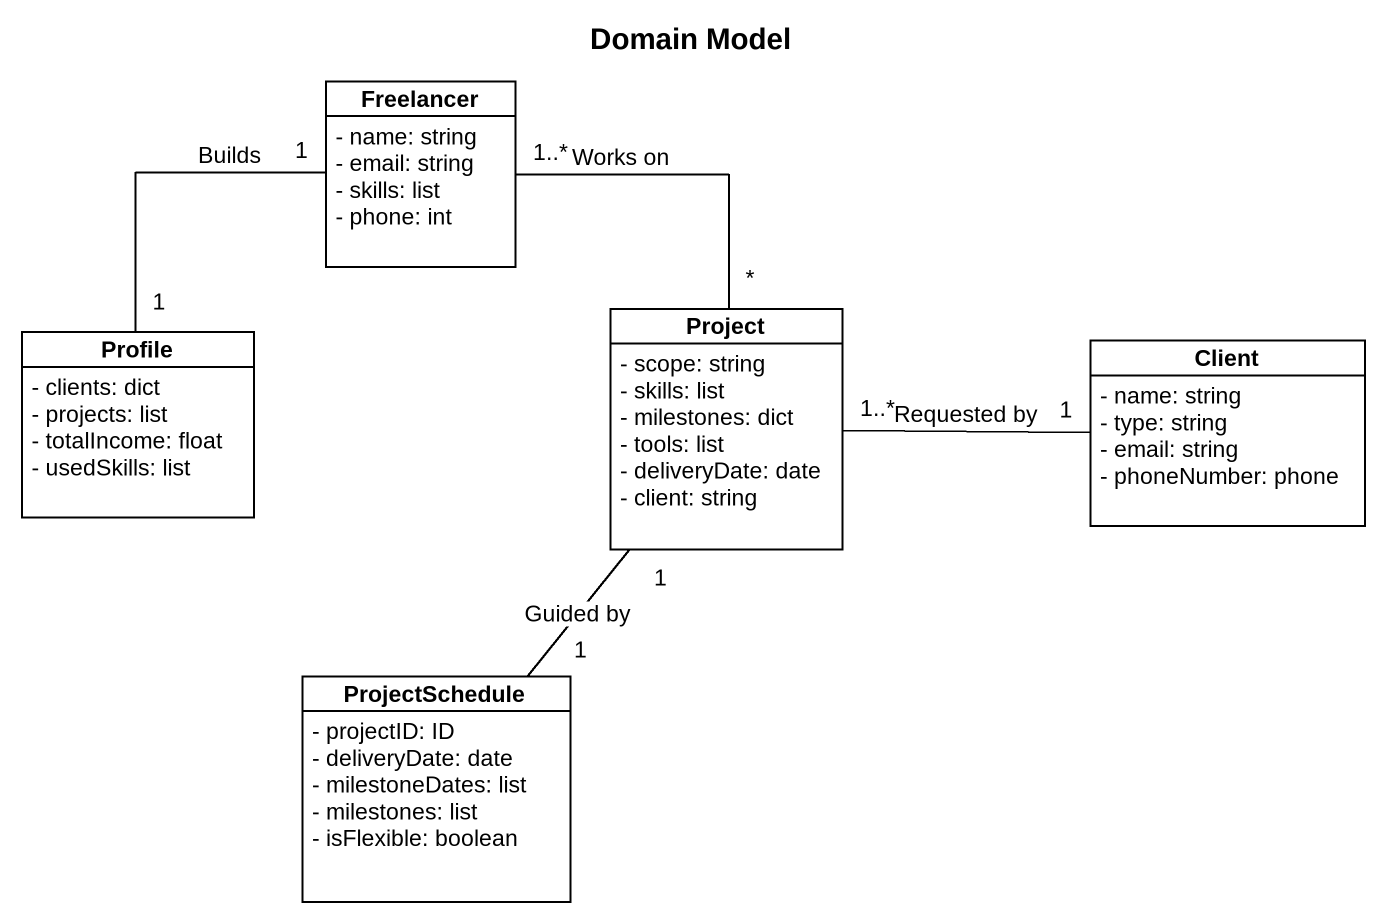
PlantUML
@startuml
title Domain Model
hide circle
hide empty members
skinparam classAttributeIconSize 0
class Freelancer {
  - name: string
  - email: string
  - skills: list
  - phone: int
}
class Profile {
  - clients: dict
  - projects: list
  - totalIncome: float
  - usedSkills: list
}
class Project {
  - scope: string
  - skills: list
  - milestones: dict
  - tools: list
  - deliveryDate: date
  - client: string
}
class Client {
  - name: string
  - type: string
  - email: string
  - phoneNumber: phone
}
class ProjectSchedule {
  - projectID: ID
  - deliveryDate: date
  - milestoneDates: list
  - milestones: list
  - isFlexible: boolean
}
Freelancer "1..*" -- "*" Project : Works on
Profile "1" -up- "1" Freelancer : Builds
Project "1..*" -right- "1" Client : Requested by
ProjectSchedule "1" -up- "1" Project : Guided by
@enduml
